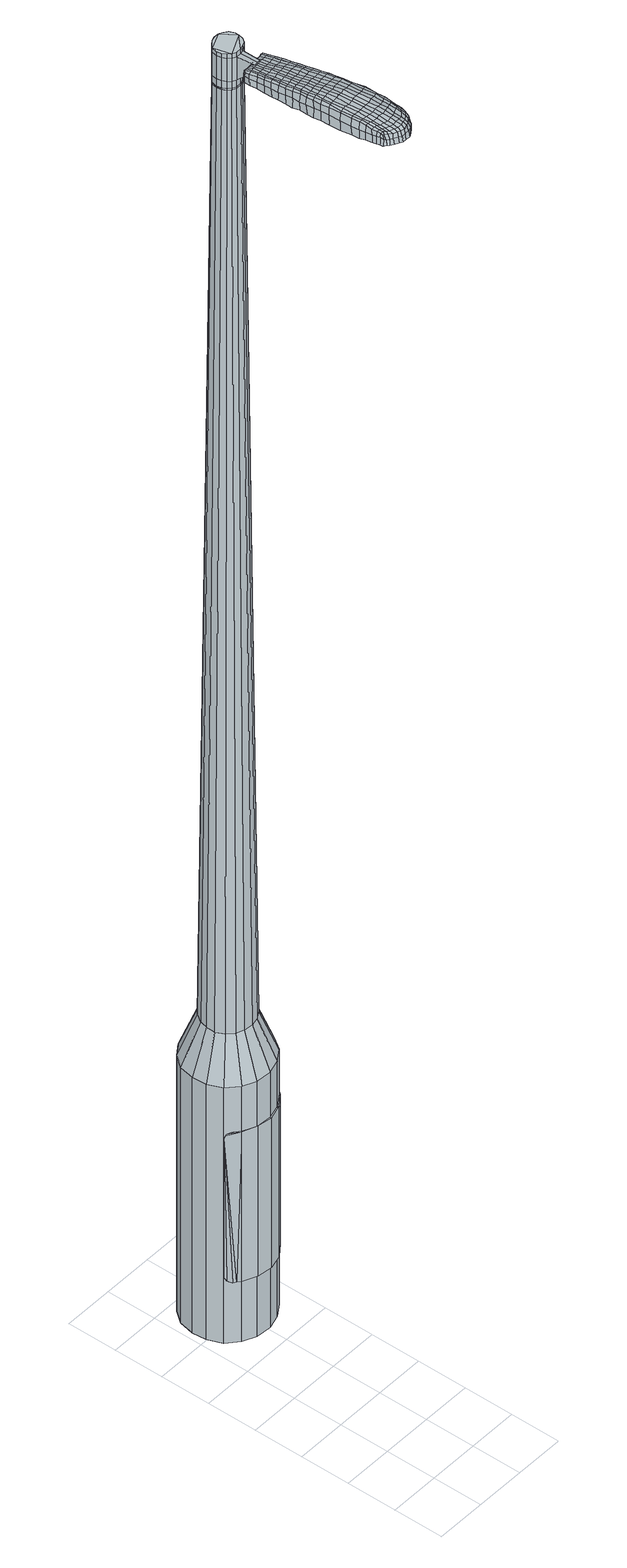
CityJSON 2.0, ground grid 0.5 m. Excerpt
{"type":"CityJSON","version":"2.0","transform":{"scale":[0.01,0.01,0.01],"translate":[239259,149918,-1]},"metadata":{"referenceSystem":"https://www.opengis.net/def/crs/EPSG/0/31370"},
"CityObjects":{
"object1":{"type":"GenericCityObject","attributes":{"cluster":776,"mean_distance_to_centroid":0.294,"new_centroid_x":239259.47,"new_centroid_y":149920.63,"mean_distance_to_camera":7.9,"H1":14.96,"H2":21.1,"Z_final":112.28,"cluster2":71,"proj_x":239253.93,"proj_y":149921.15,"id_line":50393,"bearing_l":185.29,"distance":5.56,"orientation":"left","G_obj":275.29},"geometry":[{"type":"MultiSurface","lod":"2","boundaries":[[[0,1,2,3]],[[1,4,5,2]],[[4,6,7,5]],[[6,8,9,7]],[[8,10,11,9]],[[10,12,13,11]],[[12,14,15,13]],[[14,16,17,15]],[[16,18,19,17]],[[18,20,21,19]],[[20,22,23,21]],[[22,24,25,23]],[[24,26,27,25]],[[26,28,29,27]],[[28,30,31,29]],[[30,32,33,31]],[[32,34,35,33]],[[34,0,3,35]],[[36,37,38,39]],[[38,40,41,42]],[[41,43,42]],[[42,44,45,46]],[[45,47,46]],[[46,48,49,50]],[[49,51,50]],[[42,46,50,38]],[[50,52,39,38]],[[53,36,39]],[[2,5,7,35]],[[7,9,11,15]],[[11,13,15]],[[15,17,19,23]],[[19,21,23]],[[23,25,27,31]],[[27,29,31]],[[15,23,31,7]],[[31,33,35,7]],[[3,2,35]],[[1,0,54,55]],[[0,34,56,54]],[[34,32,57,56]],[[32,30,58,57]],[[30,28,59,58]],[[28,26,60,59]],[[26,24,61,60]],[[24,22,62,61]],[[22,20,63,62]],[[20,18,64,63]],[[18,16,65,64]],[[16,14,66,65]],[[14,12,67,66]],[[12,10,68,67]],[[10,8,69,68]],[[8,6,70,69]],[[6,4,71,70]],[[4,1,55,71]],[[55,54,72,73]],[[54,56,74,72]],[[56,57,75,74]],[[57,58,76,75]],[[58,59,77,76]],[[59,60,78,77]],[[60,61,79,78]],[[61,62,80,79]],[[62,63,81,80]],[[63,64,82,81]],[[64,65,83,82]],[[65,66,84,83]],[[66,67,85,84]],[[67,68,86,85]],[[68,69,87,86]],[[69,70,88,87]],[[70,71,89,88]],[[71,55,73,89]],[[72,90,91,73]],[[74,92,90,72]],[[93,94,92,74]],[[95,96,94,93]],[[77,97,96,95]],[[98,99,97,77]],[[100,101,99,98]],[[102,103,101,100]],[[104,105,103,102]],[[106,107,105,104]],[[83,108,107,106]],[[109,110,108,83]],[[111,112,110,109]],[[113,114,112,111]],[[115,116,114,113]],[[88,117,116,115]],[[89,118,117,88]],[[73,91,118,89]],[[119,120,121,122]],[[123,119,122,124]],[[125,123,124,126]],[[127,125,126,128]],[[129,127,128,130]],[[131,129,130,132]],[[133,131,132,134]],[[135,133,134,136]],[[137,135,136,138]],[[139,137,138,140]],[[141,139,140,142]],[[143,141,142,144]],[[145,143,144,146]],[[147,145,146,148]],[[149,147,148,150]],[[151,149,150,152]],[[75,93,74]],[[75,76,95,93]],[[76,77,95]],[[78,98,77]],[[78,79,100,98]],[[79,80,102,100]],[[80,81,104,102]],[[81,82,106,104]],[[82,83,106]],[[84,109,83]],[[84,85,111,109]],[[85,86,113,111]],[[86,87,115,113]],[[87,88,115]],[[153,116,117]],[[153,154,114,116]],[[154,155,112,114]],[[155,156,110,112]],[[156,108,110]],[[157,107,108]],[[157,158,105,107]],[[158,159,103,105]],[[159,160,101,103]],[[160,161,99,101]],[[161,97,99]],[[162,96,97]],[[162,163,94,96]],[[163,92,94]],[[39,52,151,164]],[[91,90,165,152]],[[53,39,164,120]],[[90,92,121,165]],[[36,53,120,119]],[[92,163,122,121]],[[37,36,119,123]],[[163,162,124,122]],[[38,37,123,125]],[[162,97,126,124]],[[40,38,125,127]],[[97,161,128,126]],[[41,40,127,129]],[[161,160,130,128]],[[43,41,129,131]],[[160,159,132,130]],[[42,43,131,133]],[[159,158,134,132]],[[44,42,133,135]],[[158,157,136,134]],[[45,44,135,137]],[[157,108,138,136]],[[47,45,137,139]],[[108,156,140,138]],[[46,47,139,141]],[[156,155,142,140]],[[48,46,141,143]],[[155,154,144,142]],[[49,48,143,145]],[[154,153,146,144]],[[51,49,145,147]],[[153,117,148,146]],[[50,51,147,149]],[[117,118,150,148]],[[52,50,149,151]],[[118,91,152,150]],[[151,152,166,167]],[[152,165,168,166]],[[165,121,169,168]],[[121,120,170,169]],[[120,164,171,170]],[[164,151,167,171]],[[172,173,174,175]],[[176,172,175,177]],[[172,176,178,179]],[[173,172,179,180]],[[181,182,183,184]],[[185,181,184,186]],[[181,185,187,188]],[[182,181,188,189]],[[190,191,192,193]],[[194,190,193,195]],[[190,194,196,197]],[[191,190,197,198]],[[199,200,201,202]],[[203,199,202,204]],[[199,203,205,206]],[[200,199,206,207]],[[208,209,210,211]],[[212,208,211,213]],[[208,212,214,215]],[[209,208,215,216]],[[217,218,219,220]],[[221,217,220,222]],[[217,221,223,224]],[[218,217,224,225]],[[226,227,228,229]],[[218,226,229,219]],[[226,218,225,230]],[[227,226,230,231]],[[232,233,234,235]],[[227,232,235,228]],[[232,227,231,236]],[[233,232,236,237]],[[238,176,177,239]],[[233,238,239,234]],[[238,233,237,240]],[[176,238,240,178]],[[241,242,243,244]],[[245,241,244,246]],[[241,245,247,248]],[[242,241,248,249]],[[250,251,252,253]],[[242,250,253,243]],[[250,242,249,254]],[[251,250,254,255]],[[256,257,258,259]],[[251,256,259,252]],[[256,251,255,260]],[[257,256,260,261]],[[262,263,264,265]],[[257,262,265,258]],[[262,257,261,266]],[[263,262,266,267]],[[268,173,180,269]],[[263,268,269,264]],[[268,263,267,270]],[[173,268,270,174]],[[271,272,273,274]],[[275,271,274,276]],[[271,275,277,278]],[[272,271,278,279]],[[280,281,282,283]],[[272,280,283,273]],[[280,272,279,284]],[[281,280,284,285]],[[286,287,288,289]],[[281,286,289,282]],[[286,281,285,290]],[[287,286,290,291]],[[292,185,186,293]],[[287,292,293,288]],[[292,287,291,294]],[[185,292,294,187]],[[295,296,297,298]],[[299,295,298,300]],[[295,299,301,302]],[[296,295,302,303]],[[304,305,306,307]],[[296,304,307,297]],[[304,296,303,308]],[[305,304,308,309]],[[310,311,312,313]],[[305,310,313,306]],[[310,305,309,314]],[[311,310,314,315]],[[316,317,318,319]],[[311,316,319,312]],[[316,311,315,320]],[[317,316,320,321]],[[322,182,189,323]],[[317,322,323,318]],[[322,317,321,324]],[[182,322,324,183]],[[325,211,210,326]],[[327,325,326,328]],[[325,327,329,330]],[[211,325,330,213]],[[331,327,328,332]],[[333,331,332,334]],[[331,333,335,336]],[[327,331,336,329]],[[337,333,334,338]],[[339,337,338,340]],[[337,339,341,342]],[[333,337,342,335]],[[343,339,340,344]],[[345,343,344,346]],[[343,345,347,348]],[[339,343,348,341]],[[349,345,346,350]],[[200,349,350,201]],[[349,200,207,351]],[[345,349,351,347]],[[352,353,198,197]],[[354,352,197,196]],[[352,354,355,356]],[[353,352,356,357]],[[358,359,357,356]],[[360,358,356,355]],[[358,360,361,362]],[[359,358,362,363]],[[364,365,363,362]],[[366,364,362,361]],[[364,366,367,368]],[[365,364,368,369]],[[370,371,369,368]],[[372,370,368,367]],[[370,372,205,203]],[[371,370,203,204]],[[373,374,375,376]],[[275,373,376,277]],[[373,275,276,377]],[[374,373,377,378]],[[379,194,195,380]],[[374,379,380,375]],[[379,374,378,381]],[[194,379,381,196]],[[382,383,384,385]],[[221,382,385,223]],[[382,221,222,386]],[[383,382,386,387]],[[388,389,390,391]],[[383,388,391,384]],[[388,383,387,392]],[[389,388,392,393]],[[394,191,198,395]],[[389,394,395,390]],[[394,389,393,396]],[[191,394,396,192]],[[397,398,399,400]],[[179,397,400,180]],[[397,179,178,401]],[[398,397,401,402]],[[403,404,405,406]],[[398,403,406,399]],[[403,398,402,407]],[[404,403,407,408]],[[409,202,201,410]],[[404,409,410,405]],[[409,404,408,411]],[[202,409,411,204]],[[412,413,414,415]],[[184,412,415,186]],[[412,184,183,416]],[[413,412,416,417]],[[418,206,205,419]],[[413,418,419,414]],[[418,413,417,420]],[[206,418,420,207]],[[421,422,423,424]],[[299,421,424,301]],[[421,299,300,425]],[[422,421,425,426]],[[427,212,213,428]],[[422,427,428,423]],[[427,422,426,429]],[[212,427,429,214]],[[430,431,432,433]],[[245,430,433,247]],[[430,245,246,434]],[[431,430,434,435]],[[436,437,438,439]],[[431,436,439,432]],[[436,431,435,440]],[[437,436,440,441]],[[442,209,216,443]],[[437,442,443,438]],[[442,437,441,444]],[[209,442,444,210]],[[445,446,435,434]],[[244,445,434,246]],[[445,244,243,447]],[[446,445,447,448]],[[449,450,441,440]],[[446,449,440,435]],[[449,446,448,451]],[[450,449,451,452]],[[453,326,210,444]],[[450,453,444,441]],[[453,450,452,454]],[[326,453,454,328]],[[455,456,457,458]],[[302,455,458,303]],[[455,302,301,424]],[[456,455,424,423]],[[459,330,329,460]],[[456,459,460,457]],[[459,456,423,428]],[[330,459,428,213]],[[461,462,448,447]],[[253,461,447,243]],[[461,253,252,463]],[[462,461,463,464]],[[465,466,452,451]],[[462,465,451,448]],[[465,462,464,467]],[[466,465,467,468]],[[469,332,328,454]],[[466,469,454,452]],[[469,466,468,470]],[[332,469,470,334]],[[471,472,473,474]],[[308,471,474,309]],[[471,308,303,458]],[[472,471,458,457]],[[475,336,335,476]],[[472,475,476,473]],[[475,472,457,460]],[[336,475,460,329]],[[477,478,464,463]],[[259,477,463,252]],[[477,259,258,479]],[[478,477,479,480]],[[481,482,468,467]],[[478,481,467,464]],[[481,478,480,483]],[[482,481,483,484]],[[485,338,334,470]],[[482,485,470,468]],[[485,482,484,486]],[[338,485,486,340]],[[487,488,489,490]],[[314,487,490,315]],[[487,314,309,474]],[[488,487,474,473]],[[491,342,341,492]],[[488,491,492,489]],[[491,488,473,476]],[[342,491,476,335]],[[493,494,480,479]],[[265,493,479,258]],[[493,265,264,495]],[[494,493,495,496]],[[497,498,484,483]],[[494,497,483,480]],[[497,494,496,499]],[[498,497,499,500]],[[501,344,340,486]],[[498,501,486,484]],[[501,498,500,502]],[[344,501,502,346]],[[503,504,505,506]],[[320,503,506,321]],[[503,320,315,490]],[[504,503,490,489]],[[507,348,347,508]],[[504,507,508,505]],[[507,504,489,492]],[[348,507,492,341]],[[509,510,496,495]],[[269,509,495,264]],[[509,269,180,400]],[[510,509,400,399]],[[511,512,500,499]],[[510,511,499,496]],[[511,510,399,406]],[[512,511,406,405]],[[513,350,346,502]],[[512,513,502,500]],[[513,512,405,410]],[[350,513,410,201]],[[514,515,417,416]],[[324,514,416,183]],[[514,324,321,506]],[[515,514,506,505]],[[516,351,207,420]],[[515,516,420,417]],[[516,515,505,508]],[[351,516,508,347]],[[517,518,378,377]],[[274,517,377,276]],[[517,274,273,519]],[[518,517,519,520]],[[521,354,196,381]],[[518,521,381,378]],[[521,518,520,522]],[[354,521,522,355]],[[523,524,525,526]],[[224,523,526,225]],[[523,224,223,385]],[[524,523,385,384]],[[527,528,529,530]],[[524,527,530,525]],[[527,524,384,391]],[[528,527,391,390]],[[531,353,357,532]],[[528,531,532,529]],[[531,528,390,395]],[[353,531,395,198]],[[533,534,520,519]],[[283,533,519,273]],[[533,283,282,535]],[[534,533,535,536]],[[537,360,355,522]],[[534,537,522,520]],[[537,534,536,538]],[[360,537,538,361]],[[539,540,541,542]],[[230,539,542,231]],[[539,230,225,526]],[[540,539,526,525]],[[543,544,545,546]],[[540,543,546,541]],[[543,540,525,530]],[[544,543,530,529]],[[547,359,363,548]],[[544,547,548,545]],[[547,544,529,532]],[[359,547,532,357]],[[549,550,536,535]],[[289,549,535,282]],[[549,289,288,551]],[[550,549,551,552]],[[553,366,361,538]],[[550,553,538,536]],[[553,550,552,554]],[[366,553,554,367]],[[555,556,557,558]],[[236,555,558,237]],[[555,236,231,542]],[[556,555,542,541]],[[559,560,561,562]],[[556,559,562,557]],[[559,556,541,546]],[[560,559,546,545]],[[563,365,369,564]],[[560,563,564,561]],[[563,560,545,548]],[[365,563,548,363]],[[565,566,552,551]],[[293,565,551,288]],[[565,293,186,415]],[[566,565,415,414]],[[567,372,367,554]],[[566,567,554,552]],[[567,566,414,419]],[[372,567,419,205]],[[568,569,402,401]],[[240,568,401,178]],[[568,240,237,558]],[[569,568,558,557]],[[570,571,408,407]],[[569,570,407,402]],[[570,569,557,562]],[[571,570,562,561]],[[572,371,204,411]],[[571,572,411,408]],[[572,571,561,564]],[[371,572,564,369]],[[573,574,575,576]],[[576,575,577,578]],[[579,577,575,580]],[[580,575,574,581]],[[582,583,584,585]],[[585,584,586,587]],[[588,586,584,589]],[[589,584,583,590]],[[591,592,593,594]],[[594,593,595,596]],[[597,595,593,598]],[[598,593,592,599]],[[600,601,602,603]],[[603,602,604,605]],[[606,604,602,607]],[[607,602,601,608]],[[609,610,611,612]],[[612,611,613,614]],[[615,613,611,616]],[[616,611,610,617]],[[618,619,620,621]],[[621,620,622,623]],[[624,622,620,625]],[[625,620,619,626]],[[627,628,629,630]],[[630,629,619,618]],[[626,619,629,631]],[[631,629,628,632]],[[633,634,635,636]],[[636,635,628,627]],[[632,628,635,637]],[[637,635,634,638]],[[578,577,639,640]],[[640,639,634,633]],[[638,634,639,641]],[[641,639,577,579]],[[642,643,644,645]],[[645,644,646,647]],[[648,646,644,649]],[[649,644,643,650]],[[651,652,653,654]],[[654,653,643,642]],[[650,643,653,655]],[[655,653,652,656]],[[657,658,659,660]],[[660,659,652,651]],[[656,652,659,661]],[[661,659,658,662]],[[663,664,665,666]],[[666,665,658,657]],[[662,658,665,667]],[[667,665,664,668]],[[581,574,669,670]],[[670,669,664,663]],[[668,664,669,671]],[[671,669,574,573]],[[672,673,674,675]],[[675,674,676,677]],[[678,676,674,679]],[[679,674,673,680]],[[681,682,683,684]],[[684,683,673,672]],[[680,673,683,685]],[[685,683,682,686]],[[687,688,689,690]],[[690,689,682,681]],[[686,682,689,691]],[[691,689,688,692]],[[587,586,693,694]],[[694,693,688,687]],[[692,688,693,695]],[[695,693,586,588]],[[696,697,698,699]],[[699,698,700,701]],[[702,700,698,703]],[[703,698,697,704]],[[705,706,707,708]],[[708,707,697,696]],[[704,697,707,709]],[[709,707,706,710]],[[711,712,713,714]],[[714,713,706,705]],[[710,706,713,715]],[[715,713,712,716]],[[717,718,719,720]],[[720,719,712,711]],[[716,712,719,721]],[[721,719,718,722]],[[590,583,723,724]],[[724,723,718,717]],[[722,718,723,725]],[[725,723,583,582]],[[609,612,726,727]],[[727,726,728,729]],[[730,728,726,731]],[[731,726,612,614]],[[729,728,732,733]],[[733,732,734,735]],[[736,734,732,737]],[[737,732,728,730]],[[735,734,738,739]],[[739,738,740,741]],[[742,740,738,743]],[[743,738,734,736]],[[741,740,744,745]],[[745,744,746,747]],[[748,746,744,749]],[[749,744,740,742]],[[747,746,750,751]],[[751,750,601,600]],[[608,601,750,752]],[[752,750,746,748]],[[599,753,754,598]],[[598,754,755,597]],[[756,755,754,757]],[[757,754,753,758]],[[758,759,760,757]],[[757,760,761,756]],[[762,761,760,763]],[[763,760,759,764]],[[764,765,766,763]],[[763,766,767,762]],[[768,767,766,769]],[[769,766,765,770]],[[770,771,772,769]],[[769,772,773,768]],[[606,773,772,604]],[[604,772,771,605]],[[774,775,776,777]],[[777,776,676,678]],[[677,676,776,778]],[[778,776,775,779]],[[596,595,780,781]],[[781,780,775,774]],[[779,775,780,782]],[[782,780,595,597]],[[783,784,785,786]],[[786,785,622,624]],[[623,622,785,787]],[[787,785,784,788]],[[789,790,791,792]],[[792,791,784,783]],[[788,784,791,793]],[[793,791,790,794]],[[599,592,795,796]],[[796,795,790,789]],[[794,790,795,797]],[[797,795,592,591]],[[798,799,800,801]],[[801,800,580,581]],[[579,580,800,802]],[[802,800,799,803]],[[804,805,806,807]],[[807,806,799,798]],[[803,799,806,808]],[[808,806,805,809]],[[600,603,810,811]],[[811,810,805,804]],[[809,805,810,812]],[[812,810,603,605]],[[813,814,815,816]],[[816,815,585,587]],[[582,585,815,817]],[[817,815,814,818]],[[606,607,819,820]],[[820,819,814,813]],[[818,814,819,821]],[[821,819,607,608]],[[822,823,824,825]],[[825,824,700,702]],[[701,700,824,826]],[[826,824,823,827]],[[614,613,828,829]],[[829,828,823,822]],[[827,823,828,830]],[[830,828,613,615]],[[831,832,833]],[[833,832,646,648]],[[647,646,832,834]],[[834,832,835]],[[836,837,838,839]],[[839,838,832,831]],[[835,832,838,840]],[[840,838,837,841]],[[617,610,842,843]],[[843,842,837,836]],[[841,837,842,844]],[[844,842,610,609]],[[835,845,846,834]],[[834,846,645,647]],[[642,645,846,847]],[[847,846,845,848]],[[841,849,850,840]],[[840,850,845,835]],[[848,845,850,851]],[[851,850,849,852]],[[609,727,853,844]],[[844,853,849,841]],[[852,849,853,854]],[[854,853,727,729]],[[855,856,857,858]],[[858,857,703,704]],[[702,703,857,825]],[[825,857,856,822]],[[730,731,859,860]],[[860,859,856,855]],[[822,856,859,829]],[[829,859,731,614]],[[848,861,847]],[[847,861,654,642]],[[651,654,861,862]],[[862,861,863]],[[852,864,865,851]],[[851,865,861,848]],[[863,861,865,866]],[[866,865,864,867]],[[729,733,868,854]],[[854,868,864,852]],[[867,864,868,869]],[[869,868,733,735]],[[870,871,872,873]],[[873,872,709,710]],[[704,709,872,858]],[[858,872,871,855]],[[736,737,874,875]],[[875,874,871,870]],[[855,871,874,860]],[[860,874,737,730]],[[863,876,877,862]],[[862,877,660,651]],[[657,660,877,878]],[[878,877,876,879]],[[867,880,881,866]],[[866,881,876,863]],[[879,876,881,882]],[[882,881,880,883]],[[735,739,884,869]],[[869,884,880,867]],[[883,880,884,885]],[[885,884,739,741]],[[886,887,888,889]],[[889,888,715,716]],[[710,715,888,873]],[[873,888,887,870]],[[742,743,890,891]],[[891,890,887,886]],[[870,887,890,875]],[[875,890,743,736]],[[879,892,893,878]],[[878,893,666,657]],[[663,666,893,894]],[[894,893,892,895]],[[883,896,897,882]],[[882,897,892,879]],[[895,892,897,898]],[[898,897,896,899]],[[741,745,900,885]],[[885,900,896,883]],[[899,896,900,901]],[[901,900,745,747]],[[902,903,904,905]],[[905,904,721,722]],[[716,721,904,889]],[[889,904,903,886]],[[748,749,906,907]],[[907,906,903,902]],[[886,903,906,891]],[[891,906,749,742]],[[895,908,909,894]],[[894,909,670,663]],[[581,670,909,801]],[[801,909,908,798]],[[899,910,911,898]],[[898,911,908,895]],[[798,908,911,807]],[[807,911,910,804]],[[747,751,912,901]],[[901,912,910,899]],[[804,910,912,811]],[[811,912,751,600]],[[818,913,914,817]],[[817,914,725,582]],[[722,725,914,905]],[[905,914,913,902]],[[608,752,915,821]],[[821,915,913,818]],[[902,913,915,907]],[[907,915,752,748]],[[779,916,917,778]],[[778,917,675,677]],[[672,675,917,918]],[[918,917,916,919]],[[597,755,920,782]],[[782,920,916,779]],[[919,916,920,921]],[[921,920,755,756]],[[922,923,924,925]],[[925,924,625,626]],[[624,625,924,786]],[[786,924,923,783]],[[926,927,928,929]],[[929,928,923,922]],[[783,923,928,792]],[[792,928,927,789]],[[758,753,930,931]],[[931,930,927,926]],[[789,927,930,796]],[[796,930,753,599]],[[919,932,933,918]],[[918,933,684,672]],[[681,684,933,934]],[[934,933,932,935]],[[756,761,936,921]],[[921,936,932,919]],[[935,932,936,937]],[[937,936,761,762]],[[938,939,940,941]],[[941,940,631,632]],[[626,631,940,925]],[[925,940,939,922]],[[942,943,944,945]],[[945,944,939,938]],[[922,939,944,929]],[[929,944,943,926]],[[764,759,946,947]],[[947,946,943,942]],[[926,943,946,931]],[[931,946,759,758]],[[935,948,949,934]],[[934,949,690,681]],[[687,690,949,950]],[[950,949,948,951]],[[762,767,952,937]],[[937,952,948,935]],[[951,948,952,953]],[[953,952,767,768]],[[954,955,956,957]],[[957,956,637,638]],[[632,637,956,941]],[[941,956,955,938]],[[958,959,960,961]],[[961,960,955,954]],[[938,955,960,945]],[[945,960,959,942]],[[770,765,962,963]],[[963,962,959,958]],[[942,959,962,947]],[[947,962,765,764]],[[951,964,965,950]],[[950,965,694,687]],[[587,694,965,816]],[[816,965,964,813]],[[768,773,966,953]],[[953,966,964,951]],[[813,964,966,820]],[[820,966,773,606]],[[803,967,968,802]],[[802,968,641,579]],[[638,641,968,957]],[[957,968,967,954]],[[809,969,970,808]],[[808,970,967,803]],[[954,967,970,961]],[[961,970,969,958]],[[605,771,971,812]],[[812,971,969,809]],[[958,969,971,963]],[[963,971,771,770]],[[573,576,175,174]],[[576,578,177,175]],[[588,589,188,187]],[[589,590,189,188]],[[591,594,193,192]],[[594,596,195,193]],[[615,616,215,214]],[[616,617,216,215]],[[618,621,220,219]],[[621,623,222,220]],[[627,630,229,228]],[[630,618,219,229]],[[633,636,235,234]],[[636,627,228,235]],[[578,640,239,177]],[[640,633,234,239]],[[648,649,248,247]],[[649,650,249,248]],[[650,655,254,249]],[[655,656,255,254]],[[656,661,260,255]],[[661,662,261,260]],[[662,667,266,261]],[[667,668,267,266]],[[668,671,270,267]],[[671,573,174,270]],[[678,679,278,277]],[[679,680,279,278]],[[680,685,284,279]],[[685,686,285,284]],[[686,691,290,285]],[[691,692,291,290]],[[692,695,294,291]],[[695,588,187,294]],[[696,699,298,297]],[[699,701,300,298]],[[705,708,307,306]],[[708,696,297,307]],[[711,714,313,312]],[[714,705,306,313]],[[717,720,319,318]],[[720,711,312,319]],[[590,724,323,189]],[[724,717,318,323]],[[774,777,376,375]],[[777,678,277,376]],[[596,781,380,195]],[[781,774,375,380]],[[623,787,386,222]],[[787,788,387,386]],[[788,793,392,387]],[[793,794,393,392]],[[794,797,396,393]],[[797,591,192,396]],[[701,826,425,300]],[[826,827,426,425]],[[827,830,429,426]],[[830,615,214,429]],[[831,833,433,432]],[[833,648,247,433]],[[836,839,439,438]],[[839,831,432,439]],[[617,843,443,216]],[[843,836,438,443]],[[972,973,974,975]],[[976,977,975,974]],[[978,979,980,981]],[[982,983,984,985]],[[973,986,987,974]],[[988,976,974,987]],[[989,978,981,990]],[[991,992,983,982]],[[986,993,994,987]],[[994,995,988,987]],[[996,989,990,997]],[[998,992,991,999]],[[993,1000,1001,994]],[[1001,1002,995,994]],[[1003,996,997,1004]],[[1005,998,999,1006]],[[1007,1008,1009,1010]],[[1011,1012,1008,1007]],[[1011,1013,1014,1012]],[[1013,1015,1016,1014]],[[1017,1018,1019,1020]],[[1021,1022,1018,1017]],[[1023,1024,1022,1021]],[[1025,1026,1024,1023]],[[1020,1009,1008,1017]],[[1017,1008,1012,1021]],[[1012,1014,1023,1021]],[[1014,1016,1025,1023]],[[981,980,977,976]],[[990,981,976,988]],[[995,997,990,988]],[[1002,1004,997,995]],[[982,985,979,978]],[[991,982,978,989]],[[999,991,989,996]],[[1006,999,996,1003]],[[983,1007,1010,984]],[[992,1011,1007,983]],[[1013,1011,992,998]],[[1015,1013,998,1005]],[[1027,1028,1029,1030]],[[1029,1031,1032,1033]],[[1029,1033,1034,1035]],[[1029,1035,1030]],[[1036,1027,1030,1037]],[[1038,1037,1030,1039]],[[1040,1039,1030]],[[1041,1029,1028,1042]],[[1043,1041,1042,1044]],[[1045,1043,1044,1046]],[[1047,1045,1046,1048]],[[1049,1047,1048,1050]],[[1050,1051,1052,1053]],[[1050,1053,1054,1055]],[[1050,1055,1056,1057]],[[1056,1058,1059,1060]],[[1056,1060,1061,1062]],[[1056,1062,1057]],[[1050,1057,1049]],[[1063,1064,1028,1027]],[[1065,1066,1031,1029]],[[1067,1068,1040,1030]],[[1064,1069,1042,1028]],[[1070,1065,1029,1041]],[[1069,1071,1044,1042]],[[1072,1070,1041,1043]],[[1071,1073,1046,1044]],[[1074,1072,1043,1045]],[[1073,1075,1048,1046]],[[1076,1074,1045,1047]],[[1075,1077,1050,1048]],[[1078,1076,1047,1049]],[[1077,1079,1051,1050]],[[1080,1081,1058,1056]],[[1082,1078,1049,1057]],[[1052,1051,1079,1083]],[[1053,1052,1083,1084]],[[1054,1053,1084,1085]],[[1055,1054,1085,1086]],[[1056,1055,1086,1080]],[[1087,1063,1027,1036]],[[1088,1087,1036,1037]],[[1089,1088,1037,1038]],[[1090,1089,1038,1039]],[[1068,1090,1039,1040]],[[1032,1031,1066,1091]],[[1059,1058,1081,1092]],[[1033,1032,1091,1093]],[[1034,1033,1093,1094]],[[1035,1034,1094,1095]],[[1030,1035,1095,1067]],[[1060,1059,1092,1096]],[[1061,1060,1096,1097]],[[1062,1061,1097,1098]],[[1057,1062,1098,1082]]]}]}
},
"vertices":[
[53,220,384],[38,221,384],[38,221,96],[53,220,96],[25,227,384],[25,227,96],[14,237,384],[14,237,96],[8,251,384],[8,251,96],[7,265,384],[7,265,96],[10,280,384],[10,280,96],[19,292,384],[19,292,96],[31,300,384],[31,300,96],[45,304,384],[45,304,96],[59,303,384],[59,303,96],[73,297,384],[73,297,96],[83,286,384],[83,286,96],[90,273,384],[90,273,96],[91,258,384],[91,258,96],[87,244,384],[87,244,96],[79,232,384],[79,232,96],[67,224,384],[67,224,96],[58,252,1524],[61,256,1524],[62,261,1524],[50,249,1524],[62,265,1524],[60,270,1524],[52,275,1524],[56,273,1524],[47,275,1524],[43,274,1524],[36,268,1524],[39,271,1524],[35,263,1524],[36,258,1524],[41,251,1524],[38,254,1524],[45,249,1524],[54,250,1524],[51,237,429],[42,238,429],[59,239,429],[67,244,429],[72,251,429],[74,260,429],[73,269,429],[69,276,429],[63,283,429],[55,286,429],[46,287,429],[38,285,429],[31,280,429],[26,272,429],[24,264,429],[24,255,429],[28,247,429],[34,241,429],[50,249,1483],[45,249,1483],[54,250,1483],[58,252,1483],[61,256,1483],[62,261,1483],[62,265,1483],[60,270,1483],[56,273,1483],[52,275,1483],[47,275,1483],[43,274,1483],[39,271,1483],[36,268,1483],[35,263,1483],[36,258,1483],[38,254,1483],[41,251,1483],[50,249,1485],[45,249,1485],[54,250,1485],[58,253,1483],[58,253,1485],[60,257,1483],[60,257,1485],[62,261,1485],[61,265,1483],[61,265,1485],[59,269,1483],[59,269,1485],[56,272,1483],[56,272,1485],[52,274,1483],[52,274,1485],[48,275,1483],[48,275,1485],[43,274,1485],[40,271,1483],[40,271,1485],[37,267,1483],[37,267,1485],[36,263,1483],[36,263,1485],[36,259,1483],[36,259,1485],[38,254,1485],[41,251,1485],[58,252,1519],[54,250,1519],[54,250,1493],[58,252,1493],[61,256,1519],[61,256,1493],[62,261,1519],[62,261,1493],[62,265,1519],[62,265,1493],[60,270,1519],[60,270,1493],[56,273,1519],[56,273,1493],[52,275,1519],[52,275,1493],[47,275,1519],[47,275,1493],[43,274,1519],[43,274,1493],[39,271,1519],[39,271,1493],[36,268,1519],[36,268,1493],[35,263,1519],[35,263,1493],[36,258,1519],[36,258,1493],[38,254,1519],[38,254,1493],[41,251,1519],[41,251,1493],[45,249,1519],[45,249,1493],[36,258,1485],[35,263,1485],[36,268,1485],[39,271,1485],[47,275,1485],[52,275,1485],[56,273,1485],[60,270,1485],[62,265,1485],[61,256,1485],[58,252,1485],[50,249,1519],[50,249,1493],[48,230,1513],[48,230,1518],[52,230,1513],[55,230,1513],[55,230,1518],[52,230,1518],[39,154,1519],[39,161,1518],[37,160,1509],[38,153,1510],[40,146,1519],[38,144,1510],[41,147,1526],[40,155,1525],[40,163,1525],[77,158,1519],[76,165,1518],[75,166,1525],[76,158,1525],[78,149,1519],[77,150,1526],[80,148,1510],[79,156,1510],[78,164,1509],[67,83,1519],[63,83,1519],[63,82,1513],[67,82,1513],[71,84,1519],[71,84,1513],[70,86,1524],[67,85,1524],[63,84,1524],[60,157,1530],[59,164,1529],[56,164,1529],[57,156,1530],[61,148,1531],[57,147,1531],[65,148,1530],[64,157,1530],[63,164,1529],[52,237,1512],[50,237,1512],[50,236,1517],[52,236,1517],[55,237,1512],[55,236,1517],[56,237,1506],[52,236,1506],[50,236,1506],[46,96,1519],[45,99,1519],[44,98,1512],[45,95,1512],[47,93,1518],[45,92,1512],[47,94,1522],[47,96,1523],[46,99,1524],[44,103,1519],[43,109,1519],[42,108,1512],[43,102,1512],[45,104,1524],[45,110,1525],[42,115,1519],[41,123,1519],[40,121,1511],[41,114,1511],[44,116,1526],[43,124,1526],[40,134,1519],[39,133,1510],[42,135,1526],[36,228,1513],[37,221,1513],[38,221,1518],[37,229,1517],[37,234,1512],[37,233,1516],[36,233,1506],[35,227,1507],[36,220,1507],[37,213,1514],[37,206,1515],[38,207,1520],[38,214,1519],[36,212,1507],[36,204,1507],[37,198,1515],[38,191,1516],[39,192,1522],[39,199,1521],[36,197,1508],[36,189,1508],[38,183,1517],[38,176,1517],[40,177,1524],[39,184,1523],[36,182,1508],[37,175,1509],[38,169,1518],[40,170,1524],[37,167,1509],[82,98,1519],[82,101,1519],[80,102,1524],[80,98,1523],[81,96,1518],[80,96,1522],[82,95,1512],[83,97,1512],[83,101,1512],[82,106,1519],[82,112,1519],[80,112,1525],[80,107,1524],[83,105,1512],[83,111,1512],[81,118,1519],[81,126,1519],[79,127,1526],[80,119,1526],[83,117,1511],[82,125,1511],[80,137,1519],[78,138,1526],[81,136,1510],[67,231,1513],[68,223,1513],[69,222,1507],[68,230,1507],[65,236,1512],[66,236,1506],[65,235,1516],[65,231,1517],[67,224,1518],[69,216,1514],[70,208,1515],[71,208,1507],[70,215,1507],[68,217,1519],[69,209,1520],[71,201,1515],[72,194,1516],[74,193,1508],[73,200,1508],[70,202,1521],[71,194,1522],[73,186,1517],[74,179,1517],[76,178,1509],[75,185,1508],[72,187,1523],[73,180,1524],[75,172,1518],[77,171,1509],[74,173,1524],[53,231,1519],[50,230,1519],[53,223,1520],[51,223,1520],[56,223,1520],[56,231,1519],[54,216,1522],[51,215,1522],[55,208,1523],[52,208,1523],[58,209,1523],[57,216,1521],[56,201,1524],[53,201,1524],[56,193,1525],[53,193,1525],[60,194,1525],[59,201,1524],[57,186,1526],[54,186,1526],[58,179,1527],[55,179,1527],[61,179,1527],[60,186,1526],[58,171,1528],[55,171,1528],[62,172,1528],[66,88,1527],[63,87,1527],[70,89,1526],[70,93,1527],[66,92,1528],[62,92,1528],[65,98,1529],[62,98,1529],[69,100,1528],[69,107,1530],[65,106,1530],[61,105,1530],[64,113,1531],[60,113,1531],[68,114,1530],[67,123,1531],[63,122,1531],[59,122,1531],[62,135,1531],[58,135,1531],[66,135,1531],[80,93,1518],[78,91,1519],[79,90,1513],[81,93,1513],[79,95,1523],[78,92,1523],[75,87,1519],[75,87,1513],[74,89,1524],[48,91,1518],[50,89,1518],[50,91,1523],[48,93,1523],[47,90,1513],[49,88,1513],[52,87,1519],[56,85,1519],[56,86,1524],[53,88,1523],[52,86,1513],[56,84,1513],[59,83,1519],[59,85,1524],[59,82,1513],[42,156,1528],[44,156,1528],[44,163,1528],[42,163,1527],[43,147,1528],[44,147,1529],[47,156,1529],[50,156,1530],[49,163,1529],[46,163,1528],[47,147,1529],[51,147,1530],[53,156,1530],[53,164,1529],[54,147,1531],[74,159,1528],[72,158,1529],[73,149,1529],[75,150,1528],[73,166,1527],[71,165,1528],[68,158,1529],[69,149,1530],[67,165,1528],[64,238,1512],[62,238,1512],[62,237,1517],[64,237,1517],[65,237,1506],[63,237,1506],[59,238,1512],[59,236,1517],[59,237,1506],[38,236,1512],[39,236,1512],[39,235,1506],[37,235,1506],[38,235,1517],[40,235,1517],[42,236,1512],[44,236,1512],[44,236,1506],[41,235,1506],[42,235,1517],[45,235,1517],[47,237,1512],[47,236,1506],[47,235,1517],[39,229,1519],[40,229,1519],[39,222,1520],[41,222,1520],[43,230,1519],[45,230,1519],[43,222,1520],[46,222,1520],[48,230,1519],[48,223,1520],[64,231,1519],[62,231,1519],[63,224,1520],[65,224,1520],[59,231,1519],[60,224,1520],[39,214,1521],[41,215,1521],[40,207,1522],[41,207,1522],[43,215,1521],[46,215,1521],[44,207,1522],[47,208,1523],[49,215,1522],[49,208,1523],[66,217,1521],[64,217,1521],[65,209,1522],[67,209,1522],[61,216,1521],[62,209,1522],[40,199,1523],[42,200,1523],[40,192,1524],[42,192,1524],[44,200,1523],[47,200,1524],[45,192,1525],[48,193,1525],[50,200,1524],[50,193,1525],[68,202,1523],[66,202,1523],[67,194,1524],[69,195,1524],[63,201,1524],[64,194,1525],[41,185,1525],[43,185,1525],[41,177,1526],[43,178,1526],[45,185,1526],[48,185,1526],[46,178,1527],[49,178,1527],[51,186,1526],[52,178,1527],[70,187,1525],[68,187,1525],[69,180,1526],[71,180,1526],[64,187,1526],[65,179,1527],[41,170,1527],[43,170,1527],[46,170,1527],[49,171,1528],[52,171,1528],[72,173,1527],[70,173,1527],[66,172,1528],[79,97,1525],[78,95,1525],[79,101,1526],[77,99,1526],[74,92,1526],[74,96,1527],[48,95,1525],[50,93,1525],[49,97,1526],[48,98,1525],[52,91,1525],[56,89,1526],[55,93,1527],[52,95,1526],[59,88,1526],[59,92,1527],[79,106,1526],[77,104,1527],[79,112,1527],[77,110,1528],[74,102,1528],[73,108,1529],[47,103,1526],[49,102,1527],[48,108,1528],[46,109,1527],[51,100,1527],[54,99,1528],[54,106,1529],[50,107,1528],[58,98,1528],[57,106,1530],[79,118,1528],[76,117,1529],[78,126,1528],[76,125,1529],[73,115,1529],[72,124,1530],[45,115,1528],[47,115,1528],[46,123,1529],[44,124,1528],[50,114,1529],[53,113,1530],[52,122,1530],[49,122,1530],[57,113,1530],[56,122,1531],[77,138,1529],[74,137,1529],[70,136,1530],[43,135,1528],[45,135,1529],[48,135,1530],[51,134,1530],[55,134,1531],[39,160,1509],[41,162,1518],[41,154,1518],[40,153,1509],[42,146,1519],[40,144,1510],[43,147,1525],[42,156,1525],[42,163,1525],[73,165,1525],[75,164,1518],[75,157,1518],[74,158,1525],[76,149,1519],[75,150,1525],[78,148,1510],[77,156,1509],[76,163,1509],[63,84,1513],[63,85,1519],[66,85,1519],[66,84,1513],[70,86,1519],[70,86,1513],[70,88,1524],[66,87,1524],[63,86,1524],[56,163,1528],[59,164,1528],[60,156,1529],[57,156,1529],[61,147,1529],[57,147,1529],[64,148,1529],[63,157,1529],[63,164,1528],[50,234,1516],[50,235,1512],[52,235,1512],[52,234,1516],[55,235,1512],[55,234,1516],[56,234,1506],[53,234,1506],[50,234,1506],[46,98,1512],[47,99,1519],[48,96,1518],[46,95,1512],[48,94,1518],[47,93,1512],[49,95,1522],[49,97,1523],[48,100,1523],[44,108,1512],[45,109,1519],[46,104,1519],[45,103,1512],[47,105,1524],[46,110,1525],[42,122,1511],[43,123,1519],[44,115,1519],[43,114,1511],[46,116,1525],[45,124,1526],[42,134,1519],[41,133,1510],[44,135,1526],[40,221,1518],[39,221,1513],[38,228,1513],[39,229,1517],[38,233,1512],[39,232,1515],[38,232,1506],[37,227,1506],[38,220,1507],[40,206,1520],[39,206,1514],[39,213,1514],[40,214,1519],[38,212,1507],[38,204,1507],[41,192,1522],[40,191,1516],[39,198,1515],[41,199,1521],[38,197,1508],[38,189,1508],[41,177,1523],[40,176,1517],[40,183,1516],[41,184,1522],[38,182,1508],[39,175,1508],[40,169,1517],[42,170,1524],[39,167,1509],[78,102,1523],[80,101,1519],[80,98,1518],[78,99,1523],[79,96,1518],[78,97,1522],[81,96,1512],[81,98,1512],[81,101,1512],[78,112,1525],[80,112,1519],[80,106,1519],[78,107,1524],[81,105,1512],[81,111,1512],[77,126,1526],[79,126,1519],[79,118,1519],[78,118,1525],[81,117,1511],[80,125,1511],[78,137,1519],[76,138,1526],[79,136,1510],[67,222,1507],[66,223,1513],[65,230,1513],[66,230,1506],[64,235,1512],[65,235,1506],[63,235,1515],[64,231,1517],[65,223,1518],[69,207,1507],[68,208,1514],[67,216,1514],[68,215,1507],[66,216,1519],[67,209,1520],[72,192,1508],[70,193,1516],[69,201,1515],[71,200,1508],[68,201,1521],[69,194,1522],[74,178,1508],[72,179,1517],[71,186,1516],[73,185,1508],[70,187,1522],[71,179,1523],[74,172,1517],[75,170,1509],[72,172,1524],[53,230,1518],[50,229,1518],[53,223,1519],[51,222,1519],[56,223,1519],[56,230,1518],[54,215,1520],[52,215,1520],[55,208,1521],[52,207,1521],[58,208,1521],[57,215,1520],[56,200,1523],[53,200,1523],[56,193,1524],[53,193,1524],[59,193,1524],[59,201,1523],[57,186,1525],[54,185,1525],[58,178,1526],[55,178,1526],[61,179,1526],[60,186,1525],[58,171,1527],[55,171,1527],[62,171,1527],[63,89,1526],[66,89,1526],[69,90,1525],[69,94,1526],[66,93,1526],[62,93,1526],[62,99,1528],[65,99,1528],[69,100,1527],[68,107,1528],[64,106,1529],[61,106,1529],[60,113,1530],[64,113,1530],[68,114,1529],[67,123,1530],[63,122,1530],[60,122,1530],[59,135,1530],[62,135,1530],[65,135,1530],[78,92,1513],[77,92,1518],[79,95,1518],[80,94,1512],[78,96,1523],[76,94,1523],[74,89,1519],[74,89,1513],[73,91,1523],[51,92,1523],[51,91,1518],[49,93,1518],[50,94,1523],[48,92,1512],[50,90,1512],[57,88,1523],[57,87,1519],[54,89,1519],[54,90,1523],[53,88,1513],[56,86,1513],[60,85,1519],[60,87,1524],[60,85,1513],[44,163,1527],[45,156,1527],[43,156,1527],[43,163,1526],[44,147,1527],[45,147,1528],[50,163,1528],[50,156,1528],[47,156,1528],[47,163,1527],[48,147,1528],[51,147,1529],[53,156,1529],[53,163,1528],[54,147,1529],[72,149,1528],[71,158,1527],[73,158,1527],[74,150,1527],[72,165,1526],[71,165,1527],[68,157,1528],[69,149,1528],[67,164,1527],[62,235,1516],[62,236,1512],[63,236,1512],[63,235,1516],[64,235,1506],[63,235,1506],[59,235,1512],[59,234,1516],[60,235,1506],[39,233,1506],[39,234,1512],[38,233,1506],[39,233,1516],[40,233,1516],[44,233,1506],[44,234,1512],[42,234,1512],[41,233,1506],[42,233,1516],[45,233,1516],[47,234,1512],[47,234,1506],[47,234,1516],[41,228,1518],[40,229,1518],[40,221,1519],[41,221,1519],[45,229,1518],[43,229,1518],[43,222,1519],[46,222,1519],[48,229,1518],[48,222,1519],[63,223,1519],[62,230,1518],[63,231,1518],[64,223,1519],[59,230,1518],[60,223,1519],[41,214,1520],[41,207,1521],[42,207,1521],[46,214,1520],[44,214,1520],[44,207,1521],[47,207,1521],[49,215,1520],[50,207,1521],[65,209,1521],[64,216,1520],[65,216,1520],[66,209,1521],[61,216,1520],[62,208,1521],[42,199,1522],[41,199,1522],[42,192,1523],[43,192,1523],[47,200,1522],[45,199,1522],[45,192,1523],[48,192,1524],[50,200,1523],[51,192,1524],[67,194,1523],[66,201,1522],[67,201,1522],[68,194,1523],[62,201,1522],[63,194,1523],[43,184,1524],[42,184,1524],[42,177,1525],[43,177,1525],[48,185,1525],[45,185,1524],[46,177,1525],[49,177,1526],[51,185,1525],[52,178,1526],[69,179,1525],[68,187,1524],[69,187,1524],[70,180,1525],[64,186,1524],[65,179,1525],[44,170,1526],[43,170,1526],[49,170,1527],[46,170,1526],[52,170,1527],[70,172,1526],[71,172,1526],[66,172,1526],[76,96,1524],[78,98,1524],[78,101,1525],[76,99,1525],[73,93,1525],[73,96,1525],[50,97,1525],[51,94,1524],[50,96,1524],[49,99,1525],[56,94,1526],[56,90,1525],[53,92,1524],[53,96,1525],[59,89,1525],[59,93,1526],[76,105,1526],[78,106,1526],[77,112,1526],[76,111,1527],[73,102,1526],[72,109,1527],[49,109,1527],[49,103,1526],[48,104,1526],[47,110,1526],[54,107,1528],[55,100,1527],[52,101,1526],[51,108,1527],[58,99,1527],[58,106,1528],[76,117,1527],[77,118,1527],[76,126,1527],[75,125,1528],[72,116,1528],[71,124,1529],[47,123,1528],[48,115,1527],[47,116,1527],[46,124,1527],[53,122,1529],[54,113,1529],[50,114,1528],[50,123,1528],[57,113,1529],[56,122,1530],[74,137,1528],[75,138,1528],[70,136,1529],[46,135,1528],[45,135,1528],[52,134,1529],[49,135,1529],[55,134,1530],[38,233,1508],[44,233,1508],[46,201,1509],[38,200,1509],[47,179,1510],[39,178,1510],[50,140,1512],[41,139,1512],[39,157,1511],[49,158,1511],[52,122,1513],[54,108,1514],[45,108,1514],[43,121,1513],[51,234,1508],[54,202,1509],[56,180,1510],[60,141,1512],[58,159,1511],[61,123,1513],[63,109,1514],[58,235,1508],[62,202,1509],[65,181,1510],[69,141,1512],[67,159,1511],[71,110,1514],[71,124,1513],[64,235,1508],[70,203,1509],[73,182,1510],[78,142,1512],[76,160,1511],[80,111,1514],[80,124,1513],[55,95,1514],[57,91,1514],[50,90,1514],[47,94,1514],[64,96,1514],[64,91,1514],[72,97,1514],[71,92,1514],[80,97,1514],[78,93,1514],[60,86,1515],[64,83,1515],[63,83,1515],[56,86,1515],[65,86,1515],[65,83,1515],[69,87,1515],[66,83,1515],[73,87,1515],[67,84,1515],[89,247,334],[88,243,334],[88,243,165],[92,257,171],[89,247,165],[90,250,165],[91,253,166],[91,255,167],[92,256,169],[90,250,334],[91,253,333],[91,255,332],[92,256,331],[92,257,328],[79,231,165],[79,231,334],[67,222,165],[67,222,334],[53,218,165],[53,218,334],[38,220,165],[38,220,334],[24,226,165],[24,226,334],[21,229,334],[18,231,334],[16,233,333],[15,235,332],[14,235,331],[13,236,328],[21,229,165],[13,236,171],[14,235,169],[15,235,167],[16,233,166],[18,231,165],[86,247,334],[85,244,334],[85,244,165],[86,247,165],[89,257,171],[89,257,328],[77,233,334],[77,233,165],[66,225,334],[66,225,165],[52,221,334],[52,221,165],[38,222,334],[38,222,165],[26,228,334],[26,228,165],[23,231,334],[15,238,328],[15,238,171],[23,231,165],[20,233,334],[18,235,333],[17,237,332],[16,237,331],[87,251,334],[88,254,333],[89,256,332],[89,257,331],[87,251,165],[16,237,169],[88,254,166],[89,256,167],[89,257,169],[17,237,167],[18,235,166],[20,233,165]
]}
